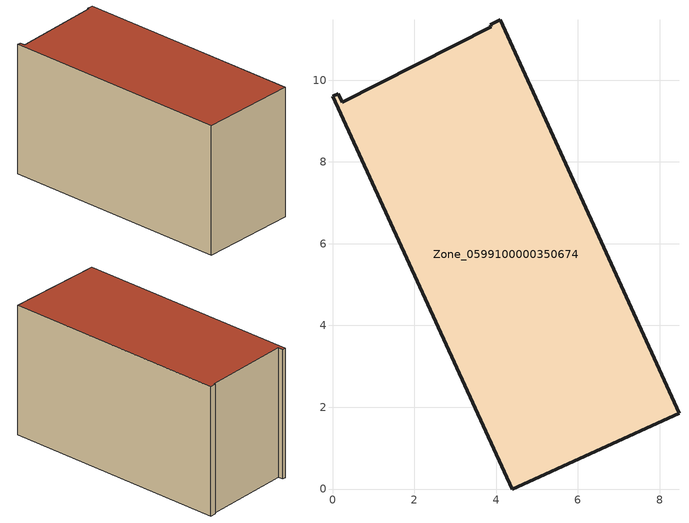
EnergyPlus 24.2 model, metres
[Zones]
Zone_0599100000350674
 floor ground (C_G): 3.88,11.31 3.86,11.36 4.1,11.47 8.47,1.85 4.39,0 0,9.61 0.14,9.67 0.24,9.46 z0
 wall outside (C_F): 4.39,0 8.47,1.85 4.1,11.47 3.86,11.36 3.88,11.31 0.24,9.46 0.14,9.67 0,9.61 4.39,0 z0:5.93
 roof outside (C_R): 3.86,11.36 3.88,11.31 0.24,9.46 0.14,9.67 0,9.61 4.39,0 8.47,1.85 4.1,11.47 z5.93
[BUILDING]
Pand.0599100000350674: North Axis=0; Terrain=City; Loads Convergence Tolerance Value=0.04; Temperature Convergence Tolerance Value=0.4; Solar Distribution=FullExterior; Maximum Number of Warmup Days=25; Minimum Number of Warmup Days=1
[Site:Location]
Rotterdam.The.Hague.AP_ZH_NLD Design_Conditions: Latitude=51.96; Longitude=4.45; Time Zone=1; Elevation=-4.5
[SITE:GROUNDTEMPERATURE:BUILDINGSURFACE]
18, 18, 18, 18, 18, 18, 18, 18, 18, 18, 18, 18
[MATERIAL] Thermal Absorptance=0.9; Solar Absorptance=0.7; Visible Absorptance=0.7
Name | Roughness | Thickness | Conductivity | Density | Specific Heat
G.TI.1992-2005 | MediumSmooth | 0.15 | 0.06 | 540 | 1210
F.TI.1992-2005 | Rough | 0.3 | 0.12 | 1920 | 840
R.TI.1992-2005 | MediumRough | 0.2 | 0.08 | 1500 | 1000
[CONSTRUCTION]
C_G: G.TI.1992-2005
C_F: F.TI.1992-2005
C_R: R.TI.1992-2005
[ZONE]
Zone_0599100000350674: Type=1; Multiplier=1; Ceiling Height=Autocalculate; Volume=Autocalculate; Floor Area=autocalculate; Part of Total Floor Area=Yes
[ZONEINFILTRATION:DESIGNFLOWRATE]
Infil_Zone_0599100000350674: Zone or ZoneList or Space or SpaceList=Zone_0599100000350674; Schedule=AlwaysOn; Design Flow Rate Calculation Method=Flow/Area; Flow Rate per Floor Area=0.0015; Constant Term Coefficient=1; Temperature Term Coefficient=0; Velocity Term Coefficient=0; Velocity Squared Term Coefficient=0
[HVACTEMPLATE:ZONE:IDEALLOADSAIRSYSTEM]
Zone_0599100000350674: Maximum Heating Supply Air Temperature=50; Minimum Cooling Supply Air Temperature=13; Maximum Heating Supply Air Humidity Ratio=0.0156; Minimum Cooling Supply Air Humidity Ratio=0.0077; Heating Limit=NoLimit; Cooling Limit=NoLimit; Dehumidification Control Type=ConstantSensibleHeatRatio; Cooling Sensible Heat Ratio=0.7; Dehumidification Setpoint=60; Humidification Control Type=None; Humidification Setpoint=30; Outdoor Air Method=None; Outdoor Air Flow Rate per Person=0.00944; Outdoor Air Flow Rate per Zone Floor Area=0; Outdoor Air Flow Rate per Zone=0; Demand Controlled Ventilation Type=None; Outdoor Air Economizer Type=NoEconomizer; Heat Recovery Type=None; Sensible Heat Recovery Effectiveness=0.7; Latent Heat Recovery Effectiveness=0.65
[ZONECONTROL:THERMOSTAT]
ThermostatControl_Zone_0599100000350674: Zone or ZoneList=Zone_0599100000350674; Control Type Schedule=DualSetpointControlType; Control 1=Thermostat_Zone_0599100000350674; Temperature Difference Between Cutout And Setpoint=0
[THERMOSTATSETPOINT:DUALSETPOINT]
Thermostat_Zone_0599100000350674: Heating Setpoint Temperature Schedule=HeatingSetpoint_Zone_0599100000350674; Cooling Setpoint Temperature Schedule=CoolingSetpoint_Zone_0599100000350674
[SCHEDULE:COMPACT]
HeatingSetpoint_Zone_0599100000350674: Through: 12/31, For: AllDays, Until: 24:00, 21
CoolingSetpoint_Zone_0599100000350674: Through: 12/31, For: AllDays, Until: 24:00, 24
DualSetpointControlType: Through: 12/31, For: AllDays, Until: 24:00, 4
AlwaysOn: Through: 12/31, For: AllDays, Until: 24:00, 1
